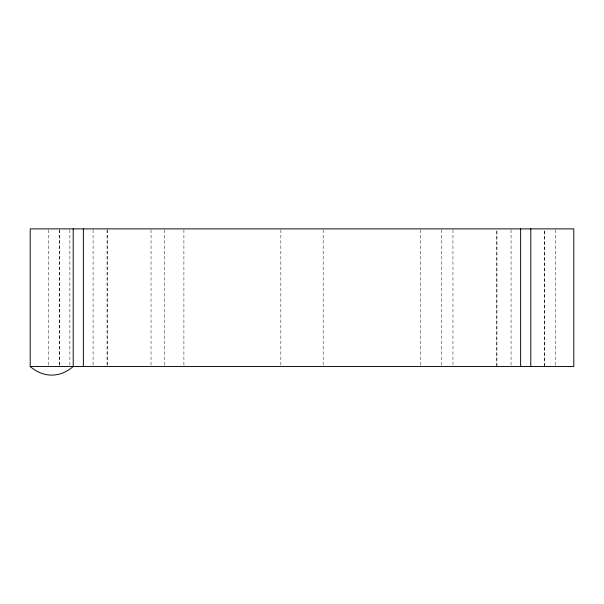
<?xml version="1.0" encoding="UTF-8"?>
<svg xmlns="http://www.w3.org/2000/svg" width="604" height="604" viewBox="0 0 604 604"><rect width="100%" height="100%" fill="white"/><g stroke="black" fill="none" stroke-linecap="round" stroke-linejoin="round"><path stroke-width="0.45" stroke-dasharray="3.02 2.27" d="M555.657 229.83L555.657 365.563M511.052 229.83L511.052 365.563M452.962 229.83L452.962 366.507M441.26 229.83L441.26 365.563M420.256 229.83L420.256 366.507M323.163 229.83L323.163 366.507M280.837 229.83L280.837 365.563M183.903 229.83L183.903 365.563M164.28 229.83L164.28 365.563M151.038 229.83L151.038 366.507M107.27 229.83L107.27 366.507M107.059 229.83L107.067 366.507M93.084 229.83L93.084 365.563M69.875 229.83L69.875 365.563M59.653 229.83L59.645 366.507M59.441 229.83L59.441 366.507M48.343 229.83L48.343 366.507M544.438 366.507L544.438 229.83L544.415 366.507M496.873 366.507L496.873 229.83L496.85 366.507"/><path stroke-width="0.91" d="M30.2 366.507L573.8 366.507L573.8 228.886L30.2 228.886L30.2 366.507A58.06 41.057 -90 0 0 73.205 366.507L73.205 228.886M530.795 228.886L530.795 366.507M520.64 228.886L520.64 366.507M83.36 228.886L83.36 366.507"/></g></svg>
